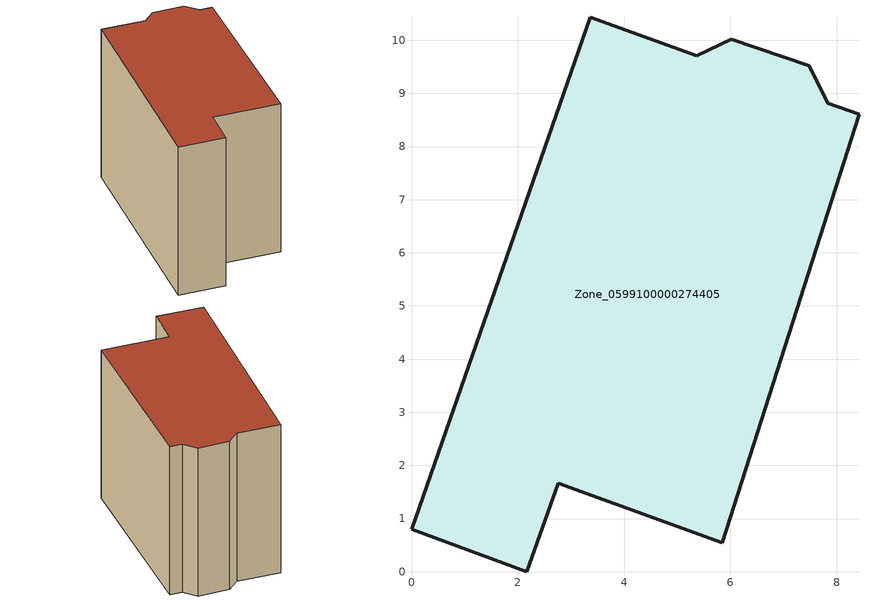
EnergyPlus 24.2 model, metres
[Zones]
Zone_0599100000274405
 floor ground (C_G): 5.37,9.71 6.02,10.02 7.49,9.52 7.83,8.82 8.42,8.6 5.85,0.55 2.76,1.66 2.17,0 0,0.8 3.36,10.43 z0
 wall outside (C_F): 3.36,10.43 0,0.8 2.17,0 2.76,1.66 5.85,0.55 8.42,8.6 7.83,8.82 7.49,9.52 6.02,10.02 5.37,9.71 3.36,10.43 z0:8.15
 roof outside (C_R): 5.37,9.71 3.36,10.43 0,0.8 2.17,0 2.76,1.66 5.85,0.55 8.42,8.6 7.83,8.82 7.49,9.52 6.02,10.02 z8.15
[BUILDING]
Pand.0599100000274405: North Axis=0; Terrain=City; Loads Convergence Tolerance Value=0.04; Temperature Convergence Tolerance Value=0.4; Solar Distribution=FullExterior; Maximum Number of Warmup Days=25; Minimum Number of Warmup Days=1
[Site:Location]
Rotterdam.The.Hague.AP_ZH_NLD Design_Conditions: Latitude=51.96; Longitude=4.45; Time Zone=1; Elevation=-4.5
[SITE:GROUNDTEMPERATURE:BUILDINGSURFACE]
18, 18, 18, 18, 18, 18, 18, 18, 18, 18, 18, 18
[MATERIAL] Thermal Absorptance=0.9; Solar Absorptance=0.7; Visible Absorptance=0.7
Name | Roughness | Thickness | Conductivity | Density | Specific Heat
G.TI.1946 | MediumSmooth | 0.15 | 1 | 540 | 1210
F.TI.1946 | Rough | 0.3 | 0.857143 | 1920 | 840
R.TI.1946 | MediumRough | 0.2 | 0.1 | 1500 | 1000
[CONSTRUCTION]
C_G: G.TI.1946
C_F: F.TI.1946
C_R: R.TI.1946
[ZONE]
Zone_0599100000274405: Type=1; Multiplier=1; Ceiling Height=Autocalculate; Volume=Autocalculate; Floor Area=autocalculate; Part of Total Floor Area=Yes
[ZONEINFILTRATION:DESIGNFLOWRATE]
Infil_Zone_0599100000274405: Zone or ZoneList or Space or SpaceList=Zone_0599100000274405; Schedule=AlwaysOn; Design Flow Rate Calculation Method=Flow/Area; Flow Rate per Floor Area=0.003; Constant Term Coefficient=1; Temperature Term Coefficient=0; Velocity Term Coefficient=0; Velocity Squared Term Coefficient=0
[HVACTEMPLATE:ZONE:IDEALLOADSAIRSYSTEM]
Zone_0599100000274405: Maximum Heating Supply Air Temperature=50; Minimum Cooling Supply Air Temperature=13; Maximum Heating Supply Air Humidity Ratio=0.0156; Minimum Cooling Supply Air Humidity Ratio=0.0077; Heating Limit=NoLimit; Cooling Limit=NoLimit; Dehumidification Control Type=ConstantSensibleHeatRatio; Cooling Sensible Heat Ratio=0.7; Dehumidification Setpoint=60; Humidification Control Type=None; Humidification Setpoint=30; Outdoor Air Method=None; Outdoor Air Flow Rate per Person=0.00944; Outdoor Air Flow Rate per Zone Floor Area=0; Outdoor Air Flow Rate per Zone=0; Demand Controlled Ventilation Type=None; Outdoor Air Economizer Type=NoEconomizer; Heat Recovery Type=None; Sensible Heat Recovery Effectiveness=0.7; Latent Heat Recovery Effectiveness=0.65
[ZONECONTROL:THERMOSTAT]
ThermostatControl_Zone_0599100000274405: Zone or ZoneList=Zone_0599100000274405; Control Type Schedule=DualSetpointControlType; Control 1=Thermostat_Zone_0599100000274405; Temperature Difference Between Cutout And Setpoint=0
[THERMOSTATSETPOINT:DUALSETPOINT]
Thermostat_Zone_0599100000274405: Heating Setpoint Temperature Schedule=HeatingSetpoint_Zone_0599100000274405; Cooling Setpoint Temperature Schedule=CoolingSetpoint_Zone_0599100000274405
[SCHEDULE:COMPACT]
HeatingSetpoint_Zone_0599100000274405: Through: 12/31, For: AllDays, Until: 24:00, 21
CoolingSetpoint_Zone_0599100000274405: Through: 12/31, For: AllDays, Until: 24:00, 24
DualSetpointControlType: Through: 12/31, For: AllDays, Until: 24:00, 4
AlwaysOn: Through: 12/31, For: AllDays, Until: 24:00, 1
